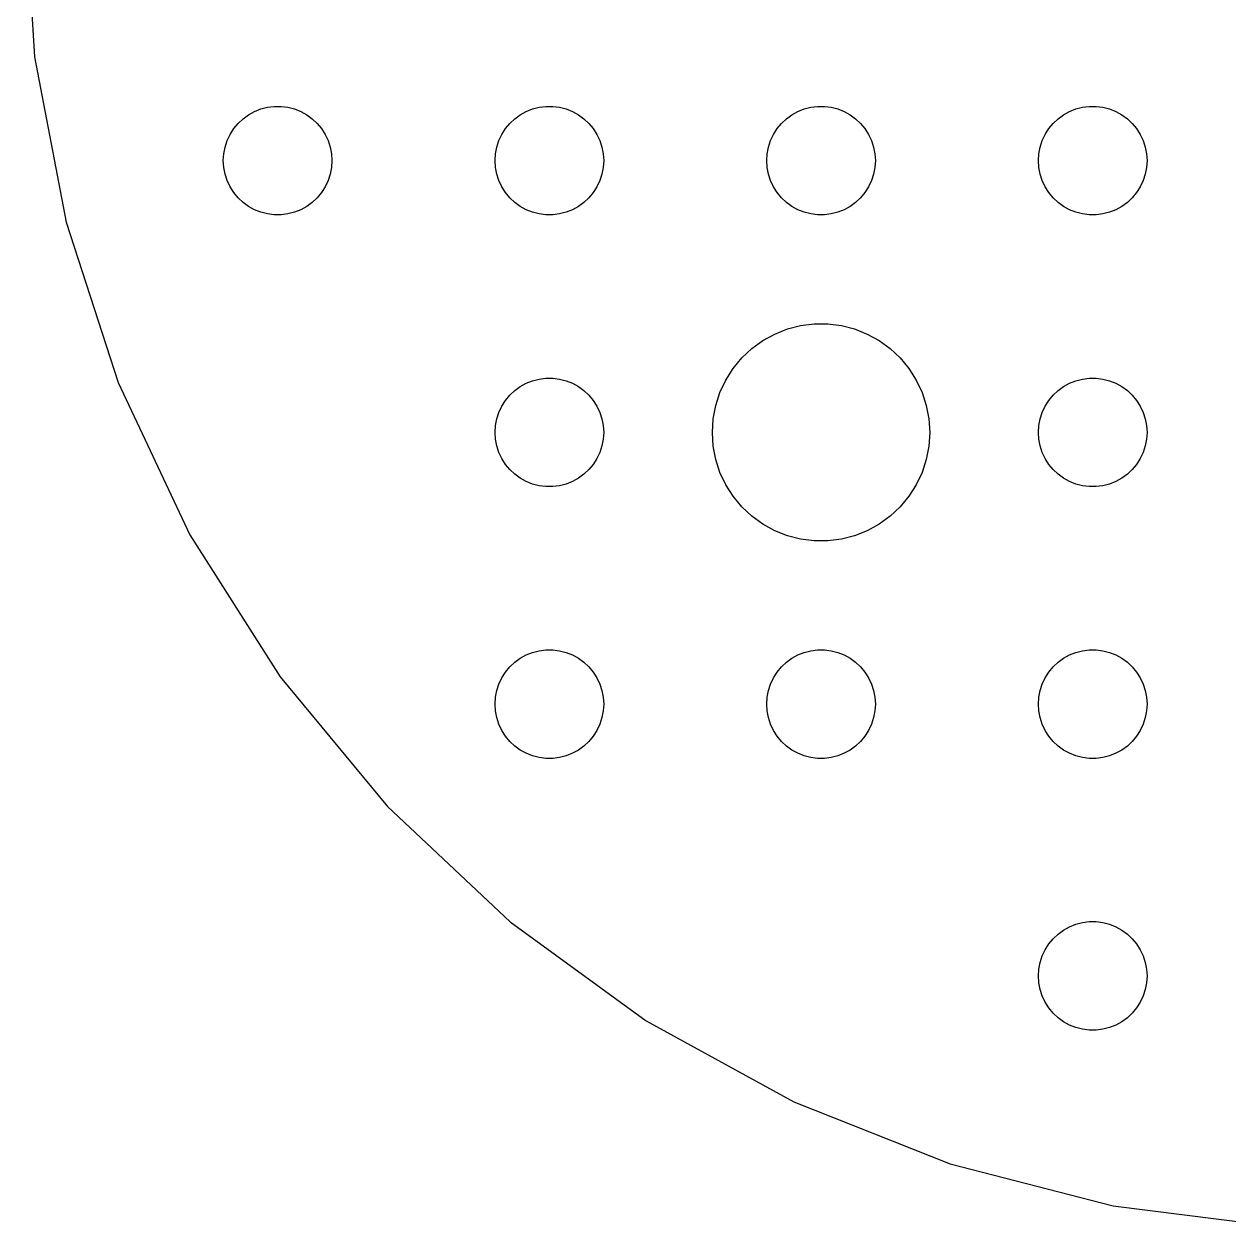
# Model space of a CAD drawing. Header units: metres. Extents: x -37 to 37, y 183 to 477.
# Drawn here: x -37 to -3.74, y 293.07 to 326.27 of the extents above; entities that cross this region are included whole.
import ezdxf

# ---------------------------------------------------------------- set-up
doc = ezdxf.new("R2010")
doc.units = ezdxf.units.M

msp = doc.modelspace()

# ---------------------------------------------------------------- linework, layer by layer
for p, q in [((-37, 330), (-36.7082, 325.363)), ((-36.7082, 325.363), (-35.8376, 320.798)), ((-30.4635, 323.927), (-30.2811, 323.973)), ((-30.2811, 323.973), (-30.0942, 323.997)), ((-30.0942, 323.997), (-29.9058, 323.997)), ((-29.9058, 323.997), (-29.7189, 323.973)), ((-29.7189, 323.973), (-29.5365, 323.927)), ((-22.9635, 323.927), (-22.7811, 323.973)), ((-22.7811, 323.973), (-22.5942, 323.997)), ((-22.5942, 323.997), (-22.4058, 323.997)), ((-22.4058, 323.997), (-22.2189, 323.973)), ((-22.2189, 323.973), (-22.0365, 323.927)), ((-15.4635, 323.927), (-15.2811, 323.973)), ((-15.2811, 323.973), (-15.0942, 323.997)), ((-15.0942, 323.997), (-14.9058, 323.997)), ((-14.9058, 323.997), (-14.7189, 323.973)), ((-14.7189, 323.973), (-14.5365, 323.927)), ((-7.96352, 323.927), (-7.78107, 323.973)), ((-7.78107, 323.973), (-7.59418, 323.997)), ((-7.59418, 323.997), (-7.40581, 323.997)), ((-7.40581, 323.997), (-7.21892, 323.973)), ((-7.21892, 323.973), (-7.03647, 323.927)), ((-31.0934, 323.527), (-30.9561, 323.656)), ((-30.9561, 323.656), (-30.8037, 323.766)), ((-30.8037, 323.766), (-30.6387, 323.857)), ((-30.6387, 323.857), (-30.4635, 323.927)), ((-29.5365, 323.927), (-29.3613, 323.857)), ((-29.3613, 323.857), (-29.1963, 323.766)), ((-29.1963, 323.766), (-29.0439, 323.656)), ((-29.0439, 323.656), (-28.9065, 323.527)), ((-23.5934, 323.527), (-23.4561, 323.656)), ((-23.4561, 323.656), (-23.3037, 323.766)), ((-23.3037, 323.766), (-23.1387, 323.857)), ((-23.1387, 323.857), (-22.9635, 323.927)), ((-22.0365, 323.927), (-21.8613, 323.857)), ((-21.8613, 323.857), (-21.6963, 323.766)), ((-21.6963, 323.766), (-21.5439, 323.656)), ((-21.5439, 323.656), (-21.4065, 323.527)), ((-16.0934, 323.527), (-15.9561, 323.656)), ((-15.9561, 323.656), (-15.8037, 323.766)), ((-15.8037, 323.766), (-15.6387, 323.857)), ((-15.6387, 323.857), (-15.4635, 323.927)), ((-14.5365, 323.927), (-14.3613, 323.857)), ((-14.3613, 323.857), (-14.1963, 323.766)), ((-14.1963, 323.766), (-14.0439, 323.656)), ((-14.0439, 323.656), (-13.9065, 323.527)), ((-8.59344, 323.527), (-8.45613, 323.656)), ((-8.45613, 323.656), (-8.30373, 323.766)), ((-8.30373, 323.766), (-8.13866, 323.857)), ((-8.13866, 323.857), (-7.96352, 323.927)), ((-7.03647, 323.927), (-6.86133, 323.857)), ((-6.86133, 323.857), (-6.69626, 323.766)), ((-6.69626, 323.766), (-6.54385, 323.656)), ((-6.54385, 323.656), (-6.40654, 323.527)), ((-31.3145, 323.223), (-31.2135, 323.382)), ((-31.2135, 323.382), (-31.0934, 323.527)), ((-28.9065, 323.527), (-28.7865, 323.382)), ((-28.7865, 323.382), (-28.6855, 323.223)), ((-23.8145, 323.223), (-23.7135, 323.382)), ((-23.7135, 323.382), (-23.5934, 323.527)), ((-21.4065, 323.527), (-21.2865, 323.382)), ((-21.2865, 323.382), (-21.1855, 323.223)), ((-16.3145, 323.223), (-16.2135, 323.382)), ((-16.2135, 323.382), (-16.0934, 323.527)), ((-13.9065, 323.527), (-13.7865, 323.382)), ((-13.7865, 323.382), (-13.6855, 323.223)), ((-8.81445, 323.223), (-8.71352, 323.382)), ((-8.71352, 323.382), (-8.59344, 323.527)), ((-6.40654, 323.527), (-6.28647, 323.382)), ((-6.28647, 323.382), (-6.18553, 323.223)), ((-31.4529, 322.873), (-31.3947, 323.052)), ((-31.3947, 323.052), (-31.3145, 323.223)), ((-28.6855, 323.223), (-28.6053, 323.052)), ((-28.6053, 323.052), (-28.5471, 322.873)), ((-23.9529, 322.873), (-23.8947, 323.052)), ((-23.8947, 323.052), (-23.8145, 323.223)), ((-21.1855, 323.223), (-21.1053, 323.052)), ((-21.1053, 323.052), (-21.0471, 322.873)), ((-16.4529, 322.873), (-16.3947, 323.052)), ((-16.3947, 323.052), (-16.3145, 323.223)), ((-13.6855, 323.223), (-13.6053, 323.052)), ((-13.6053, 323.052), (-13.5471, 322.873)), ((-8.95287, 322.873), (-8.89465, 323.052)), ((-8.89465, 323.052), (-8.81445, 323.223)), ((-6.18553, 323.223), (-6.10533, 323.052)), ((-6.10533, 323.052), (-6.04712, 322.873)), ((-31.5, 322.5), (-31.4882, 322.688)), ((-31.4882, 322.688), (-31.4529, 322.873)), ((-28.5471, 322.873), (-28.5118, 322.688)), ((-28.5118, 322.688), (-28.5, 322.5)), ((-24, 322.5), (-23.9882, 322.688)), ((-23.9882, 322.688), (-23.9529, 322.873)), ((-21.0471, 322.873), (-21.0118, 322.688)), ((-21.0118, 322.688), (-21, 322.5)), ((-16.5, 322.5), (-16.4882, 322.688)), ((-16.4882, 322.688), (-16.4529, 322.873)), ((-13.5471, 322.873), (-13.5118, 322.688)), ((-13.5118, 322.688), (-13.5, 322.5)), ((-9, 322.5), (-8.98816, 322.688)), ((-8.98816, 322.688), (-8.95287, 322.873)), ((-6.04712, 322.873), (-6.01183, 322.688)), ((-6.01183, 322.688), (-6, 322.5)), ((-31.4882, 322.312), (-31.5, 322.5)), ((-31.4529, 322.127), (-31.4882, 322.312)), ((-28.5118, 322.312), (-28.5471, 322.127)), ((-28.5, 322.5), (-28.5118, 322.312)), ((-23.9882, 322.312), (-24, 322.5)), ((-23.9529, 322.127), (-23.9882, 322.312)), ((-21.0118, 322.312), (-21.0471, 322.127)), ((-21, 322.5), (-21.0118, 322.312)), ((-16.4882, 322.312), (-16.5, 322.5)), ((-16.4529, 322.127), (-16.4882, 322.312)), ((-13.5118, 322.312), (-13.5471, 322.127)), ((-13.5, 322.5), (-13.5118, 322.312)), ((-8.98816, 322.312), (-9, 322.5)), ((-8.95287, 322.127), (-8.98816, 322.312)), ((-6.01183, 322.312), (-6.04712, 322.127)), ((-6, 322.5), (-6.01183, 322.312)), ((-31.3947, 321.948), (-31.4529, 322.127)), ((-28.5471, 322.127), (-28.6053, 321.948)), ((-23.8947, 321.948), (-23.9529, 322.127)), ((-21.0471, 322.127), (-21.1053, 321.948)), ((-16.3947, 321.948), (-16.4529, 322.127)), ((-13.5471, 322.127), (-13.6053, 321.948)), ((-8.89465, 321.948), (-8.95287, 322.127)), ((-6.04712, 322.127), (-6.10533, 321.948)), ((-31.3145, 321.777), (-31.3947, 321.948)), ((-31.2135, 321.618), (-31.3145, 321.777)), ((-28.6855, 321.777), (-28.7865, 321.618)), ((-28.6053, 321.948), (-28.6855, 321.777)), ((-23.8145, 321.777), (-23.8947, 321.948)), ((-23.7135, 321.618), (-23.8145, 321.777)), ((-21.1855, 321.777), (-21.2865, 321.618)), ((-21.1053, 321.948), (-21.1855, 321.777)), ((-16.3145, 321.777), (-16.3947, 321.948)), ((-16.2135, 321.618), (-16.3145, 321.777)), ((-13.6855, 321.777), (-13.7865, 321.618)), ((-13.6053, 321.948), (-13.6855, 321.777)), ((-8.81445, 321.777), (-8.89465, 321.948)), ((-8.71352, 321.618), (-8.81445, 321.777)), ((-6.18553, 321.777), (-6.28647, 321.618)), ((-6.10533, 321.948), (-6.18553, 321.777)), ((-31.0934, 321.473), (-31.2135, 321.618)), ((-30.9561, 321.344), (-31.0934, 321.473)), ((-30.8037, 321.234), (-30.9561, 321.344)), ((-29.0439, 321.344), (-29.1963, 321.234)), ((-28.9065, 321.473), (-29.0439, 321.344)), ((-28.7865, 321.618), (-28.9065, 321.473)), ((-23.5934, 321.473), (-23.7135, 321.618)), ((-23.4561, 321.344), (-23.5934, 321.473)), ((-23.3037, 321.234), (-23.4561, 321.344)), ((-21.5439, 321.344), (-21.6963, 321.234)), ((-21.4065, 321.473), (-21.5439, 321.344)), ((-21.2865, 321.618), (-21.4065, 321.473)), ((-16.0934, 321.473), (-16.2135, 321.618)), ((-15.9561, 321.344), (-16.0934, 321.473)), ((-15.8037, 321.234), (-15.9561, 321.344)), ((-14.0439, 321.344), (-14.1963, 321.234)), ((-13.9065, 321.473), (-14.0439, 321.344)), ((-13.7865, 321.618), (-13.9065, 321.473)), ((-8.59344, 321.473), (-8.71352, 321.618)), ((-8.45613, 321.344), (-8.59344, 321.473)), ((-8.30373, 321.234), (-8.45613, 321.344)), ((-6.54385, 321.344), (-6.69626, 321.234)), ((-6.40654, 321.473), (-6.54385, 321.344)), ((-6.28647, 321.618), (-6.40654, 321.473)), ((-30.6387, 321.143), (-30.8037, 321.234)), ((-30.4635, 321.073), (-30.6387, 321.143)), ((-30.2811, 321.027), (-30.4635, 321.073)), ((-30.0942, 321.003), (-30.2811, 321.027)), ((-29.9058, 321.003), (-30.0942, 321.003)), ((-29.7189, 321.027), (-29.9058, 321.003)), ((-29.5365, 321.073), (-29.7189, 321.027)), ((-29.3613, 321.143), (-29.5365, 321.073)), ((-29.1963, 321.234), (-29.3613, 321.143)), ((-23.1387, 321.143), (-23.3037, 321.234)), ((-22.9635, 321.073), (-23.1387, 321.143)), ((-22.7811, 321.027), (-22.9635, 321.073)), ((-22.5942, 321.003), (-22.7811, 321.027)), ((-22.4058, 321.003), (-22.5942, 321.003)), ((-22.2189, 321.027), (-22.4058, 321.003)), ((-22.0365, 321.073), (-22.2189, 321.027)), ((-21.8613, 321.143), (-22.0365, 321.073)), ((-21.6963, 321.234), (-21.8613, 321.143)), ((-15.6387, 321.143), (-15.8037, 321.234)), ((-15.4635, 321.073), (-15.6387, 321.143)), ((-15.2811, 321.027), (-15.4635, 321.073)), ((-15.0942, 321.003), (-15.2811, 321.027)), ((-14.9058, 321.003), (-15.0942, 321.003)), ((-14.7189, 321.027), (-14.9058, 321.003)), ((-14.5365, 321.073), (-14.7189, 321.027)), ((-14.3613, 321.143), (-14.5365, 321.073)), ((-14.1963, 321.234), (-14.3613, 321.143)), ((-8.13866, 321.143), (-8.30373, 321.234)), ((-7.96352, 321.073), (-8.13866, 321.143)), ((-7.78107, 321.027), (-7.96352, 321.073)), ((-7.59418, 321.003), (-7.78107, 321.027)), ((-7.40581, 321.003), (-7.59418, 321.003)), ((-7.21892, 321.027), (-7.40581, 321.003)), ((-7.03647, 321.073), (-7.21892, 321.027)), ((-6.86133, 321.143), (-7.03647, 321.073)), ((-6.69626, 321.234), (-6.86133, 321.143)), ((-35.8376, 320.798), (-34.4017, 316.379)), ((-15.5621, 317.947), (-15.1884, 317.994)), ((-15.1884, 317.994), (-14.8116, 317.994)), ((-14.8116, 317.994), (-14.4379, 317.947)), ((-16.6075, 317.533), (-16.2773, 317.714)), ((-16.2773, 317.714), (-15.927, 317.853)), ((-15.927, 317.853), (-15.5621, 317.947)), ((-14.4379, 317.947), (-14.0729, 317.853)), ((-14.0729, 317.853), (-13.7227, 317.714)), ((-13.7227, 317.714), (-13.3925, 317.533)), ((-17.1869, 317.054), (-16.9123, 317.312)), ((-16.9123, 317.312), (-16.6075, 317.533)), ((-13.3925, 317.533), (-13.0877, 317.312)), ((-13.0877, 317.312), (-12.8131, 317.054)), ((-17.427, 316.763), (-17.1869, 317.054)), ((-12.8131, 317.054), (-12.5729, 316.763)), ((-17.6289, 316.445), (-17.427, 316.763)), ((-12.5729, 316.763), (-12.3711, 316.445)), ((-34.4017, 316.379), (-32.4233, 312.175)), ((-23.3037, 316.266), (-23.1387, 316.357)), ((-23.1387, 316.357), (-22.9635, 316.427)), ((-22.9635, 316.427), (-22.7811, 316.473)), ((-22.7811, 316.473), (-22.5942, 316.497)), ((-22.5942, 316.497), (-22.4058, 316.497)), ((-22.4058, 316.497), (-22.2189, 316.473)), ((-22.2189, 316.473), (-22.0365, 316.427)), ((-22.0365, 316.427), (-21.8613, 316.357)), ((-21.8613, 316.357), (-21.6963, 316.266)), ((-17.7893, 316.104), (-17.6289, 316.445)), ((-12.3711, 316.445), (-12.2107, 316.104)), ((-8.30373, 316.266), (-8.13866, 316.357)), ((-8.13866, 316.357), (-7.96352, 316.427)), ((-7.96352, 316.427), (-7.78107, 316.473)), ((-7.78107, 316.473), (-7.59418, 316.497)), ((-7.59418, 316.497), (-7.40581, 316.497)), ((-7.40581, 316.497), (-7.21892, 316.473)), ((-7.21892, 316.473), (-7.03647, 316.427)), ((-7.03647, 316.427), (-6.86133, 316.357)), ((-6.86133, 316.357), (-6.69626, 316.266)), ((-23.7135, 315.882), (-23.5934, 316.027)), ((-23.5934, 316.027), (-23.4561, 316.156)), ((-23.4561, 316.156), (-23.3037, 316.266)), ((-21.6963, 316.266), (-21.5439, 316.156)), ((-21.5439, 316.156), (-21.4065, 316.027)), ((-21.4065, 316.027), (-21.2865, 315.882)), ((-17.9057, 315.746), (-17.7893, 316.104)), ((-12.2107, 316.104), (-12.0942, 315.746)), ((-8.71352, 315.882), (-8.59344, 316.027)), ((-8.59344, 316.027), (-8.45613, 316.156)), ((-8.45613, 316.156), (-8.30373, 316.266)), ((-6.69626, 316.266), (-6.54385, 316.156)), ((-6.54385, 316.156), (-6.40654, 316.027)), ((-6.40654, 316.027), (-6.28647, 315.882)), ((-23.8947, 315.552), (-23.8145, 315.723)), ((-23.8145, 315.723), (-23.7135, 315.882)), ((-21.2865, 315.882), (-21.1855, 315.723)), ((-21.1855, 315.723), (-21.1053, 315.552)), ((-17.9763, 315.376), (-17.9057, 315.746)), ((-12.0942, 315.746), (-12.0237, 315.376)), ((-8.89465, 315.552), (-8.81445, 315.723)), ((-8.81445, 315.723), (-8.71352, 315.882)), ((-6.28647, 315.882), (-6.18553, 315.723)), ((-6.18553, 315.723), (-6.10533, 315.552)), ((-23.9882, 315.188), (-23.9529, 315.373)), ((-23.9529, 315.373), (-23.8947, 315.552)), ((-21.1053, 315.552), (-21.0471, 315.373)), ((-21.0471, 315.373), (-21.0118, 315.188)), ((-18, 315), (-17.9763, 315.376)), ((-12.0237, 315.376), (-12, 315)), ((-8.98816, 315.188), (-8.95287, 315.373)), ((-8.95287, 315.373), (-8.89465, 315.552)), ((-6.10533, 315.552), (-6.04712, 315.373)), ((-6.04712, 315.373), (-6.01183, 315.188)), ((-24, 315), (-23.9882, 315.188)), ((-23.9882, 314.812), (-24, 315)), ((-21.0118, 315.188), (-21, 315)), ((-21, 315), (-21.0118, 314.812)), ((-17.9763, 314.624), (-18, 315)), ((-12, 315), (-12.0237, 314.624)), ((-9, 315), (-8.98816, 315.188)), ((-8.98816, 314.812), (-9, 315)), ((-6.01183, 315.188), (-6, 315)), ((-6, 315), (-6.01183, 314.812)), ((-23.9529, 314.627), (-23.9882, 314.812)), ((-21.0118, 314.812), (-21.0471, 314.627)), ((-8.95287, 314.627), (-8.98816, 314.812)), ((-6.01183, 314.812), (-6.04712, 314.627)), ((-23.8947, 314.448), (-23.9529, 314.627)), ((-23.8145, 314.277), (-23.8947, 314.448)), ((-21.1053, 314.448), (-21.1855, 314.277)), ((-21.0471, 314.627), (-21.1053, 314.448)), ((-17.9057, 314.254), (-17.9763, 314.624)), ((-12.0237, 314.624), (-12.0942, 314.254)), ((-8.89465, 314.448), (-8.95287, 314.627)), ((-8.81445, 314.277), (-8.89465, 314.448)), ((-6.10533, 314.448), (-6.18553, 314.277)), ((-6.04712, 314.627), (-6.10533, 314.448)), ((-23.7135, 314.118), (-23.8145, 314.277)), ((-23.5934, 313.973), (-23.7135, 314.118)), ((-21.2865, 314.118), (-21.4065, 313.973)), ((-21.1855, 314.277), (-21.2865, 314.118)), ((-17.7893, 313.896), (-17.9057, 314.254)), ((-12.0942, 314.254), (-12.2107, 313.896)), ((-8.71352, 314.118), (-8.81445, 314.277)), ((-8.59344, 313.973), (-8.71352, 314.118)), ((-6.28647, 314.118), (-6.40654, 313.973)), ((-6.18553, 314.277), (-6.28647, 314.118)), ((-23.4561, 313.844), (-23.5934, 313.973)), ((-23.3037, 313.734), (-23.4561, 313.844)), ((-23.1387, 313.643), (-23.3037, 313.734)), ((-22.9635, 313.573), (-23.1387, 313.643)), ((-21.8613, 313.643), (-22.0365, 313.573)), ((-21.6963, 313.734), (-21.8613, 313.643)), ((-21.5439, 313.844), (-21.6963, 313.734)), ((-21.4065, 313.973), (-21.5439, 313.844)), ((-17.6289, 313.555), (-17.7893, 313.896)), ((-12.2107, 313.896), (-12.3711, 313.555)), ((-8.45613, 313.844), (-8.59344, 313.973)), ((-8.30373, 313.734), (-8.45613, 313.844)), ((-8.13866, 313.643), (-8.30373, 313.734)), ((-7.96352, 313.573), (-8.13866, 313.643)), ((-6.86133, 313.643), (-7.03647, 313.573)), ((-6.69626, 313.734), (-6.86133, 313.643)), ((-6.54385, 313.844), (-6.69626, 313.734)), ((-6.40654, 313.973), (-6.54385, 313.844)), ((-22.7811, 313.527), (-22.9635, 313.573)), ((-22.5942, 313.503), (-22.7811, 313.527)), ((-22.4058, 313.503), (-22.5942, 313.503)), ((-22.2189, 313.527), (-22.4058, 313.503)), ((-22.0365, 313.573), (-22.2189, 313.527)), ((-17.427, 313.237), (-17.6289, 313.555)), ((-12.3711, 313.555), (-12.5729, 313.237)), ((-7.78107, 313.527), (-7.96352, 313.573)), ((-7.59418, 313.503), (-7.78107, 313.527)), ((-7.40581, 313.503), (-7.59418, 313.503)), ((-7.21892, 313.527), (-7.40581, 313.503)), ((-7.03647, 313.573), (-7.21892, 313.527)), ((-17.1869, 312.946), (-17.427, 313.237)), ((-12.5729, 313.237), (-12.8131, 312.946)), ((-16.9123, 312.688), (-17.1869, 312.946)), ((-16.6075, 312.467), (-16.9123, 312.688)), ((-13.0877, 312.688), (-13.3925, 312.467)), ((-12.8131, 312.946), (-13.0877, 312.688)), ((-16.2773, 312.286), (-16.6075, 312.467)), ((-13.3925, 312.467), (-13.7227, 312.286)), ((-32.4233, 312.175), (-29.9336, 308.252)), ((-15.927, 312.147), (-16.2773, 312.286)), ((-15.5621, 312.053), (-15.927, 312.147)), ((-15.1884, 312.006), (-15.5621, 312.053)), ((-14.8116, 312.006), (-15.1884, 312.006)), ((-14.4379, 312.053), (-14.8116, 312.006)), ((-14.0729, 312.147), (-14.4379, 312.053)), ((-13.7227, 312.286), (-14.0729, 312.147)), ((-22.7811, 308.973), (-22.5942, 308.997)), ((-22.5942, 308.997), (-22.4058, 308.997)), ((-22.4058, 308.997), (-22.2189, 308.973)), ((-15.2811, 308.973), (-15.0942, 308.997)), ((-15.0942, 308.997), (-14.9058, 308.997)), ((-14.9058, 308.997), (-14.7189, 308.973)), ((-7.78107, 308.973), (-7.59418, 308.997)), ((-7.59418, 308.997), (-7.40581, 308.997)), ((-7.40581, 308.997), (-7.21892, 308.973)), ((-23.5934, 308.527), (-23.4561, 308.656)), ((-23.4561, 308.656), (-23.3037, 308.766)), ((-23.3037, 308.766), (-23.1387, 308.857)), ((-23.1387, 308.857), (-22.9635, 308.927)), ((-22.9635, 308.927), (-22.7811, 308.973)), ((-22.2189, 308.973), (-22.0365, 308.927)), ((-22.0365, 308.927), (-21.8613, 308.857)), ((-21.8613, 308.857), (-21.6963, 308.766)), ((-21.6963, 308.766), (-21.5439, 308.656)), ((-21.5439, 308.656), (-21.4065, 308.527)), ((-16.0934, 308.527), (-15.9561, 308.656)), ((-15.9561, 308.656), (-15.8037, 308.766)), ((-15.8037, 308.766), (-15.6387, 308.857)), ((-15.6387, 308.857), (-15.4635, 308.927)), ((-15.4635, 308.927), (-15.2811, 308.973)), ((-14.7189, 308.973), (-14.5365, 308.927)), ((-14.5365, 308.927), (-14.3613, 308.857)), ((-14.3613, 308.857), (-14.1963, 308.766)), ((-14.1963, 308.766), (-14.0439, 308.656)), ((-14.0439, 308.656), (-13.9065, 308.527)), ((-8.59344, 308.527), (-8.45613, 308.656)), ((-8.45613, 308.656), (-8.30373, 308.766)), ((-8.30373, 308.766), (-8.13866, 308.857)), ((-8.13866, 308.857), (-7.96352, 308.927)), ((-7.96352, 308.927), (-7.78107, 308.973)), ((-7.21892, 308.973), (-7.03647, 308.927)), ((-7.03647, 308.927), (-6.86133, 308.857)), ((-6.86133, 308.857), (-6.69626, 308.766)), ((-6.69626, 308.766), (-6.54385, 308.656)), ((-6.54385, 308.656), (-6.40654, 308.527)), ((-23.8145, 308.223), (-23.7135, 308.382)), ((-23.7135, 308.382), (-23.5934, 308.527)), ((-21.4065, 308.527), (-21.2865, 308.382)), ((-21.2865, 308.382), (-21.1855, 308.223)), ((-16.3145, 308.223), (-16.2135, 308.382)), ((-16.2135, 308.382), (-16.0934, 308.527)), ((-13.9065, 308.527), (-13.7865, 308.382)), ((-13.7865, 308.382), (-13.6855, 308.223)), ((-8.81445, 308.223), (-8.71352, 308.382)), ((-8.71352, 308.382), (-8.59344, 308.527)), ((-6.40654, 308.527), (-6.28647, 308.382)), ((-6.28647, 308.382), (-6.18553, 308.223)), ((-29.9336, 308.252), (-26.9718, 304.672)), ((-23.9529, 307.873), (-23.8947, 308.052)), ((-23.8947, 308.052), (-23.8145, 308.223)), ((-21.1855, 308.223), (-21.1053, 308.052)), ((-21.1053, 308.052), (-21.0471, 307.873)), ((-16.4529, 307.873), (-16.3947, 308.052)), ((-16.3947, 308.052), (-16.3145, 308.223)), ((-13.6855, 308.223), (-13.6053, 308.052)), ((-13.6053, 308.052), (-13.5471, 307.873)), ((-8.95287, 307.873), (-8.89465, 308.052)), ((-8.89465, 308.052), (-8.81445, 308.223)), ((-6.18553, 308.223), (-6.10533, 308.052)), ((-6.10533, 308.052), (-6.04712, 307.873)), ((-24, 307.5), (-23.9882, 307.688)), ((-23.9882, 307.688), (-23.9529, 307.873)), ((-21.0471, 307.873), (-21.0118, 307.688)), ((-21.0118, 307.688), (-21, 307.5)), ((-16.5, 307.5), (-16.4882, 307.688)), ((-16.4882, 307.688), (-16.4529, 307.873)), ((-13.5471, 307.873), (-13.5118, 307.688)), ((-13.5118, 307.688), (-13.5, 307.5)), ((-9, 307.5), (-8.98816, 307.688)), ((-8.98816, 307.688), (-8.95287, 307.873)), ((-6.04712, 307.873), (-6.01183, 307.688)), ((-6.01183, 307.688), (-6, 307.5)), ((-23.9882, 307.312), (-24, 307.5)), ((-21, 307.5), (-21.0118, 307.312)), ((-16.4882, 307.312), (-16.5, 307.5)), ((-13.5, 307.5), (-13.5118, 307.312)), ((-8.98816, 307.312), (-9, 307.5)), ((-6, 307.5), (-6.01183, 307.312)), ((-23.9529, 307.127), (-23.9882, 307.312)), ((-23.8947, 306.948), (-23.9529, 307.127)), ((-21.0471, 307.127), (-21.1053, 306.948)), ((-21.0118, 307.312), (-21.0471, 307.127)), ((-16.4529, 307.127), (-16.4882, 307.312)), ((-16.3947, 306.948), (-16.4529, 307.127)), ((-13.5471, 307.127), (-13.6053, 306.948)), ((-13.5118, 307.312), (-13.5471, 307.127)), ((-8.95287, 307.127), (-8.98816, 307.312)), ((-8.89465, 306.948), (-8.95287, 307.127)), ((-6.04712, 307.127), (-6.10533, 306.948)), ((-6.01183, 307.312), (-6.04712, 307.127)), ((-23.8145, 306.777), (-23.8947, 306.948)), ((-23.7135, 306.618), (-23.8145, 306.777)), ((-21.1855, 306.777), (-21.2865, 306.618)), ((-21.1053, 306.948), (-21.1855, 306.777)), ((-16.3145, 306.777), (-16.3947, 306.948)), ((-16.2135, 306.618), (-16.3145, 306.777)), ((-13.6855, 306.777), (-13.7865, 306.618)), ((-13.6053, 306.948), (-13.6855, 306.777)), ((-8.81445, 306.777), (-8.89465, 306.948)), ((-8.71352, 306.618), (-8.81445, 306.777)), ((-6.18553, 306.777), (-6.28647, 306.618)), ((-6.10533, 306.948), (-6.18553, 306.777)), ((-23.5934, 306.473), (-23.7135, 306.618)), ((-23.4561, 306.344), (-23.5934, 306.473)), ((-23.3037, 306.234), (-23.4561, 306.344)), ((-21.5439, 306.344), (-21.6963, 306.234)), ((-21.4065, 306.473), (-21.5439, 306.344)), ((-21.2865, 306.618), (-21.4065, 306.473)), ((-16.0934, 306.473), (-16.2135, 306.618)), ((-15.9561, 306.344), (-16.0934, 306.473)), ((-15.8037, 306.234), (-15.9561, 306.344)), ((-14.0439, 306.344), (-14.1963, 306.234)), ((-13.9065, 306.473), (-14.0439, 306.344)), ((-13.7865, 306.618), (-13.9065, 306.473)), ((-8.59344, 306.473), (-8.71352, 306.618)), ((-8.45613, 306.344), (-8.59344, 306.473)), ((-8.30373, 306.234), (-8.45613, 306.344)), ((-6.54385, 306.344), (-6.69626, 306.234)), ((-6.40654, 306.473), (-6.54385, 306.344)), ((-6.28647, 306.618), (-6.40654, 306.473)), ((-23.1387, 306.143), (-23.3037, 306.234)), ((-22.9635, 306.073), (-23.1387, 306.143)), ((-22.7811, 306.027), (-22.9635, 306.073)), ((-22.5942, 306.003), (-22.7811, 306.027)), ((-22.4058, 306.003), (-22.5942, 306.003)), ((-22.2189, 306.027), (-22.4058, 306.003)), ((-22.0365, 306.073), (-22.2189, 306.027)), ((-21.8613, 306.143), (-22.0365, 306.073)), ((-21.6963, 306.234), (-21.8613, 306.143)), ((-15.6387, 306.143), (-15.8037, 306.234)), ((-15.4635, 306.073), (-15.6387, 306.143)), ((-15.2811, 306.027), (-15.4635, 306.073)), ((-15.0942, 306.003), (-15.2811, 306.027)), ((-14.9058, 306.003), (-15.0942, 306.003)), ((-14.7189, 306.027), (-14.9058, 306.003)), ((-14.5365, 306.073), (-14.7189, 306.027)), ((-14.3613, 306.143), (-14.5365, 306.073)), ((-14.1963, 306.234), (-14.3613, 306.143)), ((-8.13866, 306.143), (-8.30373, 306.234)), ((-7.96352, 306.073), (-8.13866, 306.143)), ((-7.78107, 306.027), (-7.96352, 306.073)), ((-7.59418, 306.003), (-7.78107, 306.027)), ((-7.40581, 306.003), (-7.59418, 306.003)), ((-7.21892, 306.027), (-7.40581, 306.003)), ((-7.03647, 306.073), (-7.21892, 306.027)), ((-6.86133, 306.143), (-7.03647, 306.073)), ((-6.69626, 306.234), (-6.86133, 306.143)), ((-26.9718, 304.672), (-23.5847, 301.491)), ((-23.5847, 301.491), (-19.8256, 298.76)), ((-8.30373, 301.266), (-8.13866, 301.357)), ((-8.13866, 301.357), (-7.96352, 301.427)), ((-7.96352, 301.427), (-7.78107, 301.473)), ((-7.78107, 301.473), (-7.59418, 301.497)), ((-7.59418, 301.497), (-7.40581, 301.497)), ((-7.40581, 301.497), (-7.21892, 301.473)), ((-7.21892, 301.473), (-7.03647, 301.427)), ((-7.03647, 301.427), (-6.86133, 301.357)), ((-6.86133, 301.357), (-6.69626, 301.266)), ((-8.71352, 300.882), (-8.59344, 301.027)), ((-8.59344, 301.027), (-8.45613, 301.156)), ((-8.45613, 301.156), (-8.30373, 301.266)), ((-6.69626, 301.266), (-6.54385, 301.156)), ((-6.54385, 301.156), (-6.40654, 301.027)), ((-6.40654, 301.027), (-6.28647, 300.882)), ((-8.89465, 300.552), (-8.81445, 300.723)), ((-8.81445, 300.723), (-8.71352, 300.882)), ((-6.28647, 300.882), (-6.18553, 300.723)), ((-6.18553, 300.723), (-6.10533, 300.552)), ((-8.98816, 300.188), (-8.95287, 300.373)), ((-8.95287, 300.373), (-8.89465, 300.552)), ((-6.10533, 300.552), (-6.04712, 300.373)), ((-6.04712, 300.373), (-6.01183, 300.188)), ((-9, 300), (-8.98816, 300.188)), ((-6.01183, 300.188), (-6, 300)), ((-8.98816, 299.812), (-9, 300)), ((-8.95287, 299.627), (-8.98816, 299.812)), ((-6.01183, 299.812), (-6.04712, 299.627)), ((-6, 300), (-6.01183, 299.812)), ((-8.89465, 299.448), (-8.95287, 299.627)), ((-8.81445, 299.277), (-8.89465, 299.448)), ((-6.10533, 299.448), (-6.18553, 299.277)), ((-6.04712, 299.627), (-6.10533, 299.448)), ((-8.71352, 299.118), (-8.81445, 299.277)), ((-8.59344, 298.973), (-8.71352, 299.118)), ((-6.28647, 299.118), (-6.40654, 298.973)), ((-6.18553, 299.277), (-6.28647, 299.118)), ((-19.8256, 298.76), (-15.7538, 296.521)), ((-8.45613, 298.844), (-8.59344, 298.973)), ((-8.30373, 298.734), (-8.45613, 298.844)), ((-8.13866, 298.643), (-8.30373, 298.734)), ((-6.69626, 298.734), (-6.86133, 298.643)), ((-6.54385, 298.844), (-6.69626, 298.734)), ((-6.40654, 298.973), (-6.54385, 298.844)), ((-7.96352, 298.573), (-8.13866, 298.643)), ((-7.78107, 298.527), (-7.96352, 298.573)), ((-7.59418, 298.503), (-7.78107, 298.527)), ((-7.40581, 298.503), (-7.59418, 298.503)), ((-7.21892, 298.527), (-7.40581, 298.503)), ((-7.03647, 298.573), (-7.21892, 298.527)), ((-6.86133, 298.643), (-7.03647, 298.573)), ((-15.7538, 296.521), (-11.4336, 294.811)), ((-11.4336, 294.811), (-6.93311, 293.655)), ((-6.93311, 293.655), (-2.32324, 293.073))]:
    msp.add_line(p, q)

doc.saveas('drawing.dxf')
